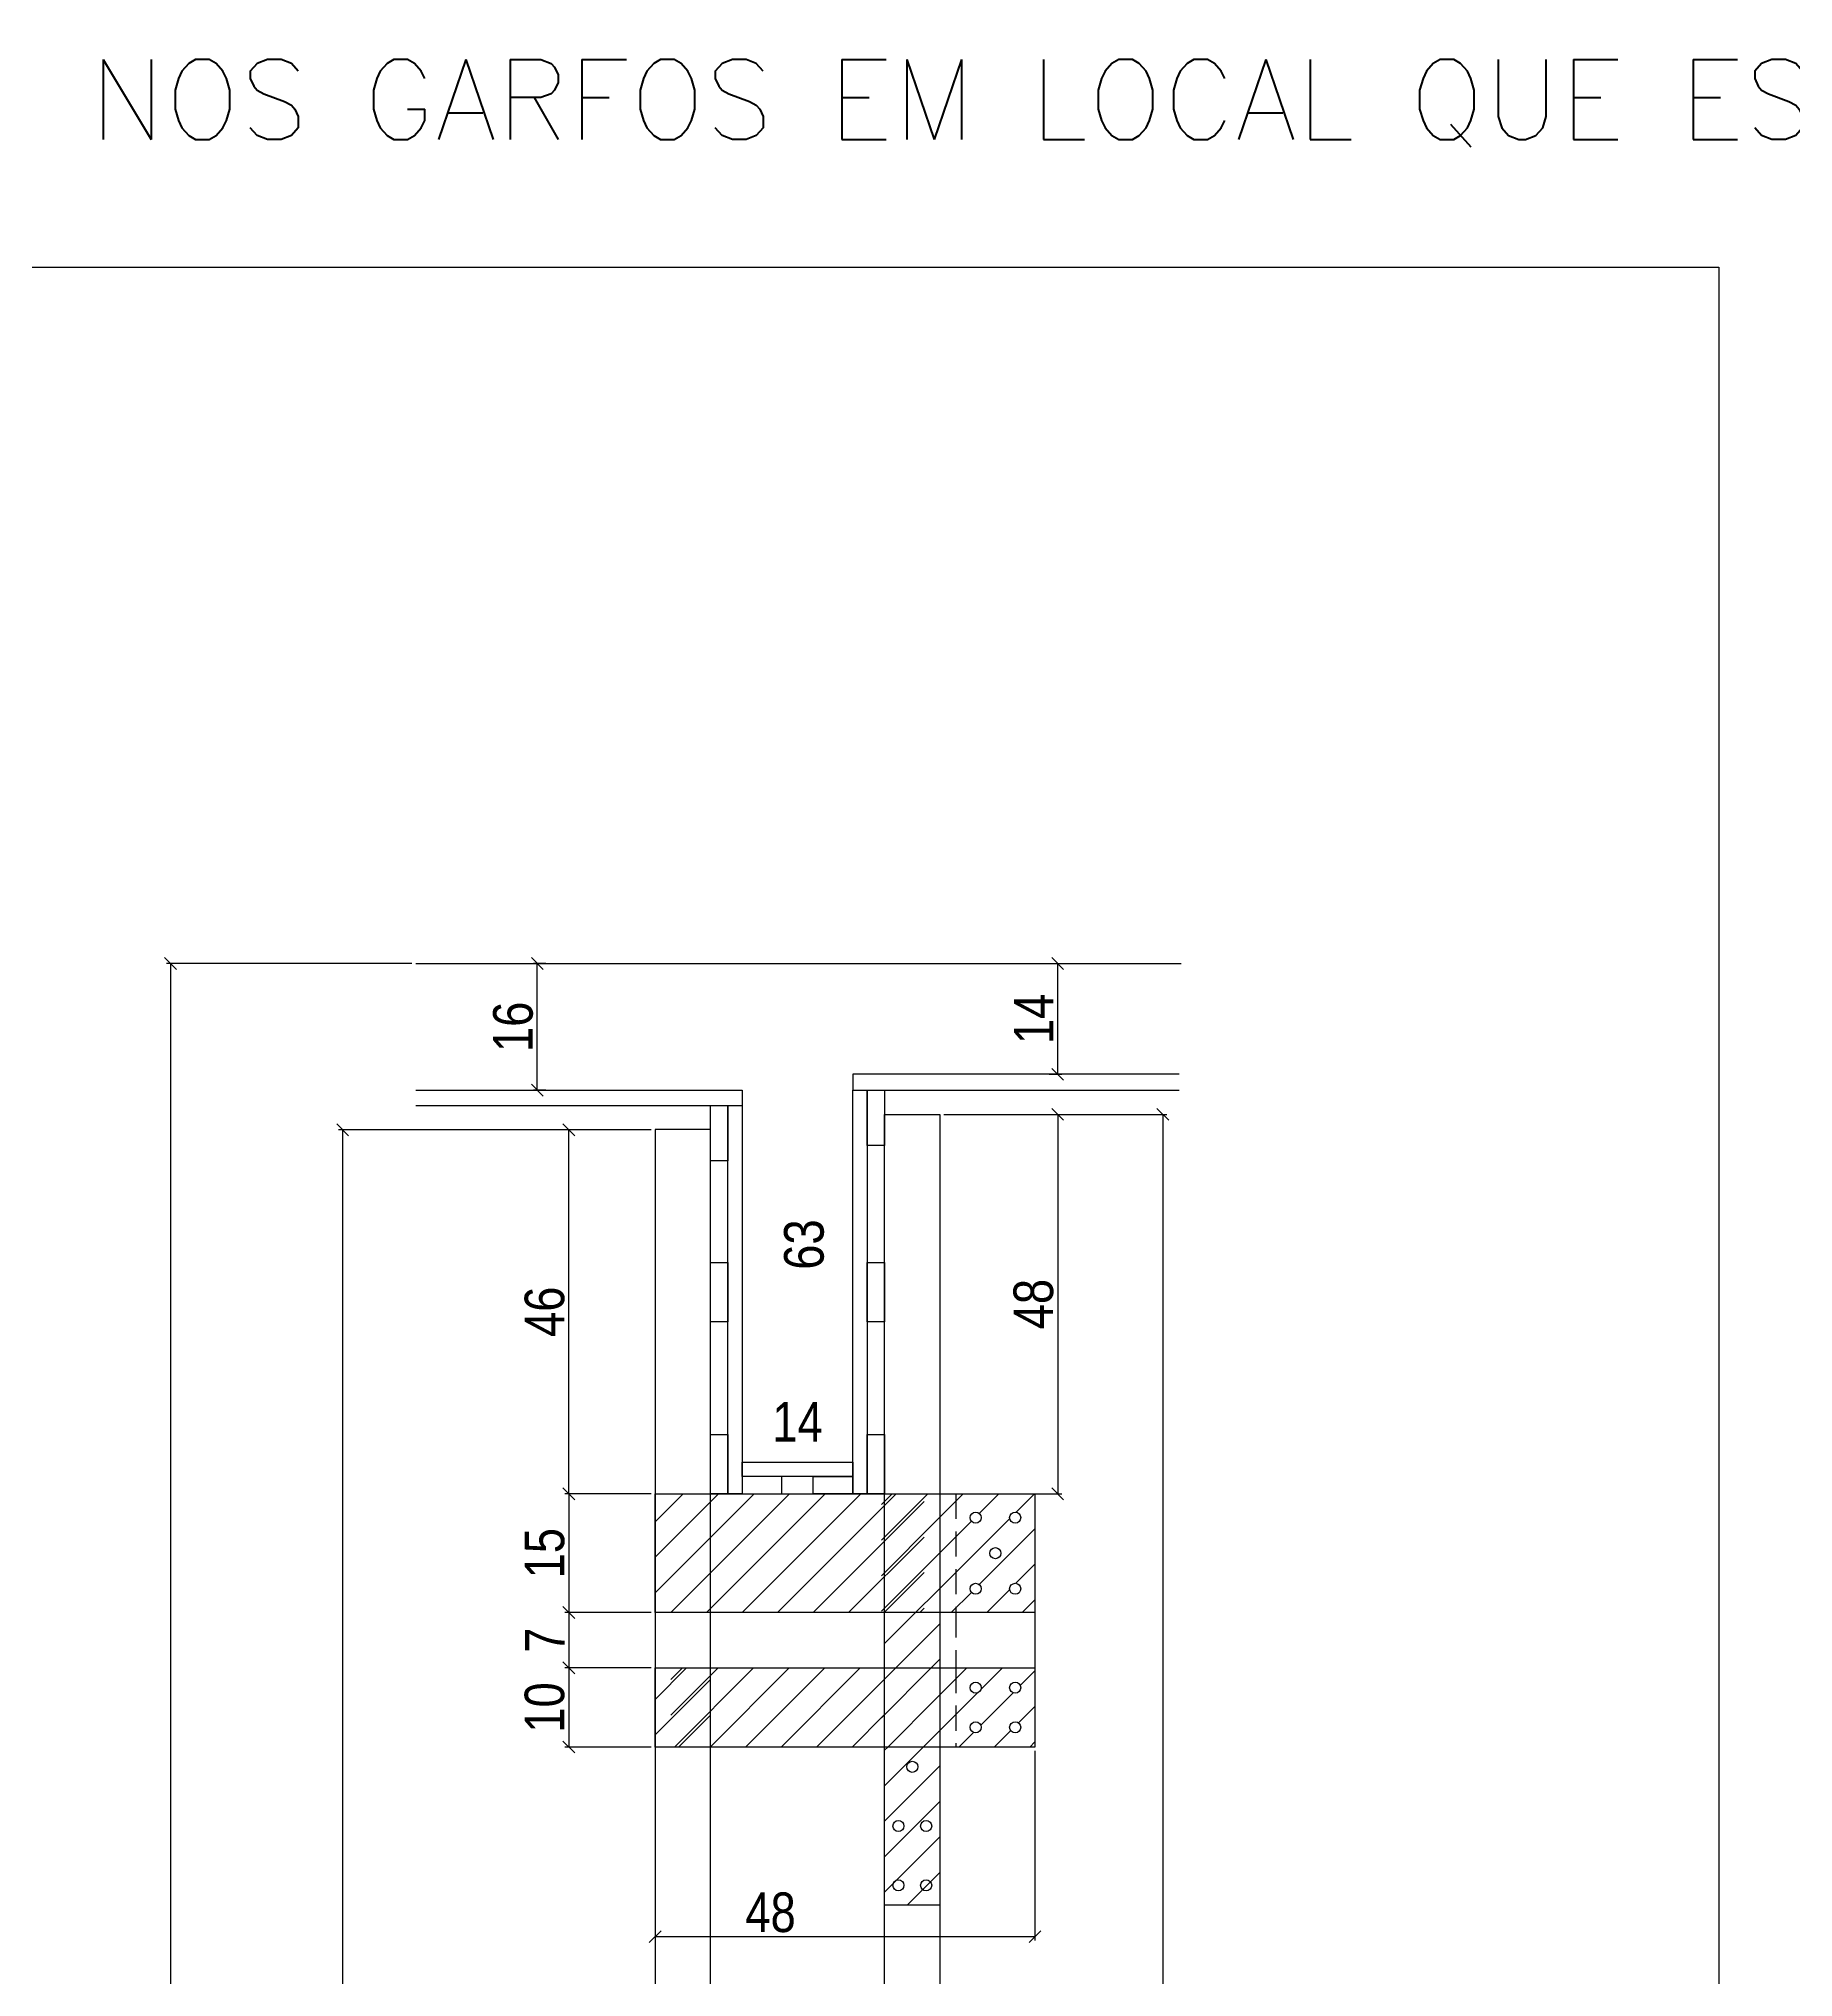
# Model space of a CAD drawing. Extents: x 18655 to 161354, y 153625 to 209880.
# Drawn here: x 21207.7 to 21651, y 205973.6 to 206463.7 of the extents above; entities that cross this region are included whole.
import ezdxf

# ---------------------------------------------------------------- set-up
doc = ezdxf.new("R2010")
doc.units = 0
doc.linetypes.add('DASHED2', pattern=[9.525, 6.35, -3.175])
doc.layers.get('0').update_dxf_attribs({"linetype": 'CONTINUOUS'})
doc.layers.get('DEFPOINTS').update_dxf_attribs({"linetype": 'CONTINUOUS'})
for name, color, linetype in [('8', 111, 'CONTINUOUS'), ('COTA', 241, 'CONTINUOUS'), ('detalhes', 4, 'CONTINUOUS'), ('SARR_2.2x10', 60, 'CONTINUOUS'), ('SARR_7x7', 40, 'CONTINUOUS'), ('TIRAS REESCORAMENTO', 252, 'CONTINUOUS')]:
    doc.layers.add(name, color=color, linetype=linetype)
doc.styles.add('COTA TECNICA 2X', font='techl___.ttf', dxfattribs={"height": 10})
doc.styles.get("Standard").update_dxf_attribs({"font": 'ROMANS.SHX'})
doc.dimstyles.new('SECAO', dxfattribs={"dimscale": 0.333333, "dimtxt": 5, "dimasz": 9, "dimexe": 3, "dimexo": 3, "dimgap": 3, "dimtad": 1, "dimdec": 1, "dimlfac": 0.5, "dimzin": 12, "dimdsep": 46, "dimtxsty": 'COTA TECNICA 2X', "dimblk1": 'OBLIQUE', "dimblk2": 'OBLIQUE', "dimsah": 1, "dimcen": 0.9, "dimclrd": 4, "dimclre": 4, "dimclrt": 240, "dimadec": 1, "dimazin": 3, "dimtfac": 1, "dimtdec": 1, "dimtmove": 0, "dimatfit": 3, "dimfxl": 1, "dimtolj": 1, "dimtzin": 12, "dimarcsym": 0})
pattern_1 = [(45, (-4774.1973, 8555.0175), (-4.49012806, 4.49012806), [])]
pattern_2 = [(45, (-4764.1973, 8555.0175), (-4.49012806, 4.49012806), [])]

# ---------------------------------------------------------------- blocks, each defined once
blk = doc.blocks.new('_Oblique')
at = {"color": 0, "linetype": 'ByBlock', "lineweight": -2}
blk.add_line((-0.5, -0.5), (0.5, 0.5), dxfattribs=at)
blk = doc.blocks.new('*D4636')
at = {"layer": 'DEFPOINTS', "color": 0, "transparency": 16777216}
for p in [(21363.41, 206187.88), (21284.45, 205673.79), (21363.41, 205673.79)]:
    blk.add_point(p, dxfattribs=at)
at = {"layer": 'detalhes', "color": 4, "lineweight": -2, "transparency": 16777216}
for p, q in [((21362.41, 206187.88), (21283.45, 206187.88)), ((21284.45, 206187.88), (21284.45, 205673.79)), ((21362.41, 205673.79), (21283.45, 205673.79))]:
    blk.add_line(p, q, dxfattribs=at)
at = {"layer": 'detalhes', "color": 4, "lineweight": -2, "transparency": 16777216, "xscale": 3, "yscale": 3, "zscale": 3}
for p, rotation in [((21284.45, 206187.88), 90), ((21284.45, 205673.79), 270)]:
    blk.add_blockref('_Oblique', p, dxfattribs=dict(at, rotation=rotation))
at = {"layer": 'detalhes', "color": 240, "transparency": 16777216, "insert": (21278.34, 205930.84), "char_height": 10, "attachment_point": 5, "rotation": 90, "style": 'COTA TECNICA 2X'}
blk.add_mtext('\\A1;257', dxfattribs=at)
blk = doc.blocks.new('*D4621')
at = {"layer": 'DEFPOINTS', "color": 0, "transparency": 16777216}
for p in [(21341.64, 206187.88), (21363.41, 206187.88), (21363.41, 206095.84)]:
    blk.add_point(p, dxfattribs=at)
at = {"layer": 'detalhes', "color": 4, "lineweight": -2, "transparency": 16777216}
for p, q in [((21362.41, 206187.88), (21340.64, 206187.88)), ((21341.64, 206095.84), (21341.64, 206187.88)), ((21362.41, 206095.84), (21340.64, 206095.84))]:
    blk.add_line(p, q, dxfattribs=at)
at = {"layer": 'detalhes', "color": 4, "lineweight": -2, "transparency": 16777216, "xscale": 3, "yscale": 3, "zscale": 3}
for p, rotation in [((21341.64, 206187.88), 90), ((21341.64, 206095.84), 270)]:
    blk.add_blockref('_Oblique', p, dxfattribs=dict(at, rotation=rotation))
at = {"layer": 'detalhes', "color": 240, "transparency": 16777216, "insert": (21335.53, 206141.86), "char_height": 10, "attachment_point": 5, "rotation": 90, "style": 'COTA TECNICA 2X'}
blk.add_mtext('\\A1;46', dxfattribs=at)
blk = doc.blocks.new('*D4622')
at = {"layer": 'DEFPOINTS', "color": 0, "transparency": 16777216}
for p in [(21435.41, 206191.76), (21435.41, 206095.84), (21465.16, 206095.84)]:
    blk.add_point(p, dxfattribs=at)
at = {"layer": 'detalhes', "color": 4, "lineweight": -2, "transparency": 16777216}
for p, q in [((21436.41, 206191.76), (21466.16, 206191.76)), ((21465.16, 206191.76), (21465.16, 206095.84)), ((21436.41, 206095.84), (21466.16, 206095.84))]:
    blk.add_line(p, q, dxfattribs=at)
at = {"layer": 'detalhes', "color": 4, "lineweight": -2, "transparency": 16777216, "xscale": 3, "yscale": 3, "zscale": 3}
for p, rotation in [((21465.16, 206191.76), 90), ((21465.16, 206095.84), 270)]:
    blk.add_blockref('_Oblique', p, dxfattribs=dict(at, rotation=rotation))
at = {"layer": 'detalhes', "color": 240, "transparency": 16777216, "insert": (21459.06, 206143.8), "char_height": 10, "attachment_point": 5, "rotation": 90, "style": 'COTA TECNICA 2X'}
blk.add_mtext('\\A1;48', dxfattribs=at)
blk = doc.blocks.new('*D4623')
at = {"layer": 'DEFPOINTS', "color": 0, "transparency": 16777216}
for p in [(21302.93, 206229.89), (21240.94, 205653.79), (21363.41, 205653.79)]:
    blk.add_point(p, dxfattribs=at)
at = {"layer": 'detalhes', "color": 4, "lineweight": -2, "transparency": 16777216}
for p, q in [((21301.93, 206229.89), (21239.94, 206229.89)), ((21240.94, 206229.89), (21240.94, 205653.79)), ((21362.41, 205653.79), (21239.94, 205653.79))]:
    blk.add_line(p, q, dxfattribs=at)
at = {"layer": 'detalhes', "color": 4, "lineweight": -2, "transparency": 16777216, "xscale": 3, "yscale": 3, "zscale": 3}
for p, rotation in [((21240.94, 206229.89), 90), ((21240.94, 205653.79), 270)]:
    blk.add_blockref('_Oblique', p, dxfattribs=dict(at, rotation=rotation))
at = {"layer": 'detalhes', "color": 240, "transparency": 16777216, "insert": (21234.85, 205941.84), "char_height": 10, "attachment_point": 5, "rotation": 90, "style": 'COTA TECNICA 2X'}
blk.add_mtext('\\A1;288', dxfattribs=at)
blk = doc.blocks.new('*D4625')
at = {"layer": 'DEFPOINTS', "color": 0, "transparency": 16777216}
for p in [(21400.44, 206229.89), (21407.3, 206229.89), (21400.44, 206103.84)]:
    blk.add_point(p, dxfattribs=at)
at = {"layer": 'detalhes', "color": 240, "transparency": 16777216, "insert": (21401.08, 206158.86), "char_height": 10, "attachment_point": 5, "rotation": 90, "style": 'COTA TECNICA 2X'}
blk.add_mtext('\\A1;63', dxfattribs=at)
blk = doc.blocks.new('*D4626')
at = {"layer": 'DEFPOINTS', "color": 0, "transparency": 16777216}
for p in [(21385.41, 206107.99), (21413.41, 206107.99), (21413.41, 206107.99)]:
    blk.add_point(p, dxfattribs=at)
at = {"layer": 'detalhes', "color": 240, "transparency": 16777216, "insert": (21399.41, 206114.06), "char_height": 10, "attachment_point": 5, "style": 'COTA TECNICA 2X'}
blk.add_mtext('\\A1;14', dxfattribs=at)
blk = doc.blocks.new('*D4628')
at = {"layer": 'DEFPOINTS', "color": 0, "transparency": 16777216}
for p in [(21363.41, 206055.84), (21459.41, 206031.84), (21459.41, 205983.91)]:
    blk.add_point(p, dxfattribs=at)
at = {"layer": 'detalhes', "color": 4, "lineweight": -2, "transparency": 16777216}
for p, q in [((21363.41, 206054.84), (21363.41, 205982.91)), ((21459.41, 206030.84), (21459.41, 205982.91)), ((21363.41, 205983.91), (21459.41, 205983.91))]:
    blk.add_line(p, q, dxfattribs=at)
at = {"layer": 'detalhes', "color": 4, "lineweight": -2, "transparency": 16777216, "xscale": 3, "yscale": 3, "zscale": 3, "rotation": 180}
blk.add_blockref('_Oblique', (21363.41, 205983.91), dxfattribs=at)
at = {"layer": 'detalhes', "color": 4, "lineweight": -2, "transparency": 16777216, "xscale": 3, "yscale": 3, "zscale": 3}
blk.add_blockref('_Oblique', (21459.41, 205983.91), dxfattribs=at)
at = {"layer": 'detalhes', "color": 240, "transparency": 16777216, "insert": (21392.59, 205990.01), "char_height": 10, "attachment_point": 5, "style": 'COTA TECNICA 2X'}
blk.add_mtext('\\A1;48', dxfattribs=at)
blk = doc.blocks.new('*D4629')
at = {"layer": 'DEFPOINTS', "color": 0, "transparency": 16777216}
for p in [(21462, 206229.89), (21465.16, 206229.89), (21462, 206201.89)]:
    blk.add_point(p, dxfattribs=at)
at = {"layer": 'detalhes', "color": 4, "lineweight": -2, "transparency": 16777216}
for p, q in [((21463, 206229.89), (21466.16, 206229.89)), ((21465.16, 206201.89), (21465.16, 206229.89)), ((21463, 206201.89), (21466.16, 206201.89))]:
    blk.add_line(p, q, dxfattribs=at)
at = {"layer": 'detalhes', "color": 4, "lineweight": -2, "transparency": 16777216, "xscale": 3, "yscale": 3, "zscale": 3}
for p, rotation in [((21465.16, 206229.89), 90), ((21465.16, 206201.89), 270)]:
    blk.add_blockref('_Oblique', p, dxfattribs=dict(at, rotation=rotation))
at = {"layer": 'detalhes', "color": 240, "transparency": 16777216, "insert": (21459.09, 206215.89), "char_height": 10, "attachment_point": 5, "rotation": 90, "style": 'COTA TECNICA 2X'}
blk.add_mtext('\\A1;14', dxfattribs=at)
blk = doc.blocks.new('*D4630')
at = {"layer": 'DEFPOINTS', "color": 0, "transparency": 16777216}
for p in [(21436.41, 206191.76), (21436.41, 205673.79), (21491.7, 205673.79)]:
    blk.add_point(p, dxfattribs=at)
at = {"layer": 'detalhes', "color": 4, "lineweight": -2, "transparency": 16777216}
for p, q in [((21437.41, 206191.76), (21492.7, 206191.76)), ((21491.7, 206191.76), (21491.7, 205673.79)), ((21437.41, 205673.79), (21492.7, 205673.79))]:
    blk.add_line(p, q, dxfattribs=at)
at = {"layer": 'detalhes', "color": 4, "lineweight": -2, "transparency": 16777216, "xscale": 3, "yscale": 3, "zscale": 3}
for p, rotation in [((21491.7, 206191.76), 90), ((21491.7, 205673.79), 270)]:
    blk.add_blockref('_Oblique', p, dxfattribs=dict(at, rotation=rotation))
at = {"layer": 'detalhes', "color": 240, "transparency": 16777216, "insert": (21485.56, 205932.78), "char_height": 10, "attachment_point": 5, "rotation": 90, "style": 'COTA TECNICA 2X'}
blk.add_mtext('\\A1;259', dxfattribs=at)
blk = doc.blocks.new('*D4632')
at = {"layer": 'DEFPOINTS', "color": 0, "transparency": 16777216}
for p in [(21363.41, 206095.84), (21341.64, 206065.84), (21363.41, 206065.84)]:
    blk.add_point(p, dxfattribs=at)
at = {"layer": 'detalhes', "color": 4, "lineweight": -2, "transparency": 16777216}
for p, q in [((21362.41, 206095.84), (21340.64, 206095.84)), ((21341.64, 206095.84), (21341.64, 206065.84)), ((21362.41, 206065.84), (21340.64, 206065.84))]:
    blk.add_line(p, q, dxfattribs=at)
at = {"layer": 'detalhes', "color": 4, "lineweight": -2, "transparency": 16777216, "xscale": 3, "yscale": 3, "zscale": 3}
for p, rotation in [((21341.64, 206095.84), 90), ((21341.64, 206065.84), 270)]:
    blk.add_blockref('_Oblique', p, dxfattribs=dict(at, rotation=rotation))
at = {"layer": 'detalhes', "color": 240, "transparency": 16777216, "insert": (21335.53, 206080.84), "char_height": 10, "attachment_point": 5, "rotation": 90, "style": 'COTA TECNICA 2X'}
blk.add_mtext('\\A1;15', dxfattribs=at)
blk = doc.blocks.new('*D4633')
at = {"layer": 'DEFPOINTS', "color": 0, "transparency": 16777216}
for p in [(21363.41, 206051.84), (21341.64, 206031.84), (21363.41, 206031.84)]:
    blk.add_point(p, dxfattribs=at)
at = {"layer": 'detalhes', "color": 4, "lineweight": -2, "transparency": 16777216}
for p, q in [((21362.41, 206051.84), (21340.64, 206051.84)), ((21341.64, 206051.84), (21341.64, 206031.84)), ((21362.41, 206031.84), (21340.64, 206031.84))]:
    blk.add_line(p, q, dxfattribs=at)
at = {"layer": 'detalhes', "color": 4, "lineweight": -2, "transparency": 16777216, "xscale": 3, "yscale": 3, "zscale": 3}
for p, rotation in [((21341.64, 206051.84), 90), ((21341.64, 206031.84), 270)]:
    blk.add_blockref('_Oblique', p, dxfattribs=dict(at, rotation=rotation))
at = {"layer": 'detalhes', "color": 240, "transparency": 16777216, "insert": (21335.53, 206041.84), "char_height": 10, "attachment_point": 5, "rotation": 90, "style": 'COTA TECNICA 2X'}
blk.add_mtext('\\A1;10', dxfattribs=at)
blk = doc.blocks.new('*D4634')
at = {"layer": 'DEFPOINTS', "color": 0, "transparency": 16777216}
for p in [(21363.41, 206065.84), (21341.64, 206051.84), (21363.41, 206051.84)]:
    blk.add_point(p, dxfattribs=at)
at = {"layer": 'detalhes', "color": 4, "lineweight": -2, "transparency": 16777216}
for p, q in [((21362.41, 206065.84), (21340.64, 206065.84)), ((21341.64, 206065.84), (21341.64, 206051.84)), ((21362.41, 206051.84), (21340.64, 206051.84))]:
    blk.add_line(p, q, dxfattribs=at)
at = {"layer": 'detalhes', "color": 4, "lineweight": -2, "transparency": 16777216, "xscale": 3, "yscale": 3, "zscale": 3}
for p, rotation in [((21341.64, 206065.84), 90), ((21341.64, 206051.84), 270)]:
    blk.add_blockref('_Oblique', p, dxfattribs=dict(at, rotation=rotation))
at = {"layer": 'detalhes', "color": 240, "transparency": 16777216, "insert": (21335.56, 206058.84), "char_height": 10, "attachment_point": 5, "rotation": 90, "style": 'COTA TECNICA 2X'}
blk.add_mtext('\\A1;7', dxfattribs=at)
blk = doc.blocks.new('*D4635')
at = {"layer": 'DEFPOINTS', "color": 0, "transparency": 16777216}
for p in [(21333.65, 206229.89), (21336.81, 206229.89), (21336.81, 206197.89)]:
    blk.add_point(p, dxfattribs=at)
at = {"layer": 'detalhes', "color": 4, "lineweight": -2, "transparency": 16777216}
for p, q in [((21335.81, 206229.89), (21332.65, 206229.89)), ((21333.65, 206197.89), (21333.65, 206229.89)), ((21335.81, 206197.89), (21332.65, 206197.89))]:
    blk.add_line(p, q, dxfattribs=at)
at = {"layer": 'detalhes', "color": 4, "lineweight": -2, "transparency": 16777216, "xscale": 3, "yscale": 3, "zscale": 3}
for p, rotation in [((21333.65, 206229.89), 90), ((21333.65, 206197.89), 270)]:
    blk.add_blockref('_Oblique', p, dxfattribs=dict(at, rotation=rotation))
at = {"layer": 'detalhes', "color": 240, "transparency": 16777216, "insert": (21327.55, 206213.89), "char_height": 10, "attachment_point": 5, "rotation": 90, "style": 'COTA TECNICA 2X'}
blk.add_mtext('\\A1;16', dxfattribs=at)

msp = doc.modelspace()

# ---------------------------------------------------------------- hatches: boundary and pattern name
at = {"layer": 'COTA'}
h = msp.add_hatch(dxfattribs=at)
h.set_pattern_fill('ANSI31', color=256, scale=2, style=0)
h.set_pattern_definition(pattern_2)
h.paths.add_polyline_path([(21431.41, 206095.84), (21363.41, 206095.84), (21363.41, 206065.84), (21431.41, 206065.84)])
h = msp.add_hatch(dxfattribs=at)
h.set_pattern_fill('ANSI31', color=256, scale=2, style=0)
h.set_pattern_definition(pattern_1)
h.paths.add_polyline_path([(21434.61, 206095.84), (21420.61, 206095.84), (21420.61, 206065.84), (21434.61, 206065.84)])
h = msp.add_hatch(dxfattribs=at)
h.set_pattern_fill('ANSI31', color=256, scale=2, style=0)
h.set_pattern_definition(pattern_1)
h.paths.add_polyline_path([(21459.41, 206095.84), (21434.61, 206095.84), (21434.61, 206065.84), (21459.41, 206065.84)])
h.paths.add_polyline_path([(21445.81, 206071.84, -1), (21443.01, 206071.84, -1)], flags=16)
h.paths.add_polyline_path([(21448.01, 206080.84, -1), (21450.81, 206080.84, -1)], flags=16)
h.paths.add_polyline_path([(21443.01, 206089.84, -1), (21445.81, 206089.84, -1)], flags=16)
h.paths.add_polyline_path([(21455.81, 206071.84, -1), (21453.01, 206071.84, -1)], flags=16)
h.paths.add_polyline_path([(21453.01, 206089.84, -1), (21455.81, 206089.84, -1)], flags=16)
h = msp.add_hatch(dxfattribs=at)
h.set_pattern_fill('ANSI31', color=256, scale=2, style=0)
h.set_pattern_definition(pattern_1)
h.paths.add_polyline_path([(21421.41, 206065.84), (21421.41, 206051.84), (21435.41, 206051.84), (21435.41, 206065.84)])
h = msp.add_hatch(dxfattribs=at)
h.set_pattern_fill('ANSI31', color=256, scale=2, style=0)
h.set_pattern_definition(pattern_2)
h.paths.add_polyline_path([(21377.41, 206051.84), (21363.41, 206051.84), (21363.41, 206031.84), (21377.41, 206031.84)])
h = msp.add_hatch(dxfattribs=at)
h.set_pattern_fill('ANSI31', color=256, scale=2, style=0)
h.set_pattern_definition(pattern_1)
h.paths.add_polyline_path([(21421.41, 206051.84), (21367.41, 206051.84), (21367.41, 206031.84), (21421.41, 206031.84)])
h = msp.add_hatch(dxfattribs=at)
h.set_pattern_fill('ANSI31', color=256, scale=2, style=0)
h.set_pattern_definition(pattern_1)
h.paths.add_polyline_path([(21434.61, 206051.84), (21420.61, 206051.84), (21420.61, 206031.84), (21434.61, 206031.84)])
h = msp.add_hatch(dxfattribs=at)
h.set_pattern_fill('ANSI31', color=256, scale=2, style=0)
h.set_pattern_definition(pattern_1)
h.paths.add_polyline_path([(21459.41, 206051.84), (21434.61, 206051.84), (21434.61, 206031.84), (21459.41, 206031.84)])
h.paths.add_polyline_path([(21443.01, 206046.84, -1), (21445.81, 206046.84, -1)], flags=16)
h.paths.add_polyline_path([(21445.81, 206036.84, -1), (21443.01, 206036.84, -1)], flags=16)
h.paths.add_polyline_path([(21453.01, 206046.84, -1), (21455.81, 206046.84, -1)], flags=16)
h.paths.add_polyline_path([(21455.81, 206036.84, -1), (21453.01, 206036.84, -1)], flags=16)
h = msp.add_hatch(dxfattribs=at)
h.set_pattern_fill('ANSI31', color=256, scale=2, style=0)
h.set_pattern_definition(pattern_1)
h.paths.add_polyline_path([(21421.41, 205991.89), (21435.41, 205991.89), (21435.41, 206031.84), (21421.41, 206031.84)])

# ---------------------------------------------------------------- linework, layer by layer
at = {"linetype": 'Continuous'}
msp.add_line((21459.41, 206065.84), (21459.41, 206051.84), dxfattribs=at)
msp.add_line((21435.41, 205991.89), (21421.41, 205991.89))
for centre in [(21444.41, 206089.84), (21454.41, 206089.84), (21449.41, 206080.84), (21444.41, 206071.84), (21454.41, 206071.84), (21444.41, 206046.84), (21454.41, 206046.84), (21444.41, 206036.84), (21454.41, 206036.84), (21428.41, 206026.84), (21424.91, 206011.87), (21431.91, 206011.87), (21424.91, 205996.89), (21431.91, 205996.89)]:
    msp.add_circle(centre, 1.4)
at = {"layer": '8', "color": 5, "linetype": 'Continuous'}
msp.add_lwpolyline([(21632.25, 205441.09), (21035.44, 205441.09), (21035.44, 206405.88), (21632.25, 206405.88)], close=True, dxfattribs=at)
at = {"layer": 'COTA', "linetype": 'DASHED2'}
for p, q in [((21439.41, 206095.84), (21439.41, 206065.84)), ((21439.41, 206065.84), (21439.41, 206051.84)), ((21439.41, 206051.84), (21439.41, 206031.84))]:
    msp.add_line(p, q, dxfattribs=at)
at = {"layer": 'SARR_2.2x10', "linetype": 'Continuous'}
for points in [[(21459.41, 206065.84), (21363.41, 206065.84), (21363.41, 206095.84), (21459.41, 206095.84)], [(21459.41, 206031.84), (21363.41, 206031.84), (21363.41, 206051.84), (21459.41, 206051.84)]]:
    msp.add_lwpolyline(points, close=True, dxfattribs=at)
at = {"layer": 'SARR_7x7', "linetype": 'Continuous'}
for points in [[(21435.41, 205673.79), (21421.41, 205673.79), (21421.41, 206191.76), (21435.41, 206191.76)], [(21363.41, 205673.79), (21377.41, 205673.79), (21377.41, 206187.98), (21363.41, 206187.98)]]:
    msp.add_lwpolyline(points, close=True, dxfattribs=at)
at = {"layer": 'TIRAS REESCORAMENTO', "linetype": 'ByBlock'}
for p, q in [((21302.93, 206229.89), (21496.37, 206229.89)), ((21413.41, 206197.89), (21495.89, 206197.89))]:
    msp.add_line(p, q, dxfattribs=at)
for points in [[(21495.89, 206201.89), (21413.41, 206201.89), (21413.41, 206197.89), (21495.89, 206197.89)], [(21302.93, 206197.89), (21385.41, 206197.89), (21385.41, 206193.89), (21302.93, 206193.89)], [(21417.01, 206095.84), (21413.41, 206095.84), (21413.41, 206197.89), (21417.01, 206197.89), (21417.01, 206095.84)], [(21385.41, 206095.84), (21381.81, 206095.84), (21381.81, 206193.98), (21385.41, 206193.98), (21385.41, 206095.84)]]:
    msp.add_lwpolyline(points, dxfattribs=at)
for points in [[(21417.01, 206197.89), (21421.41, 206197.89), (21421.41, 206183.89), (21417.01, 206183.89)], [(21377.41, 206193.98), (21381.81, 206193.98), (21381.81, 206179.98), (21377.41, 206179.98)], [(21377.41, 206154.36), (21381.81, 206154.36), (21381.81, 206139.36), (21377.41, 206139.36)], [(21417.01, 206154.36), (21421.41, 206154.36), (21421.41, 206139.36), (21417.01, 206139.36)], [(21377.41, 206110.84), (21381.81, 206110.84), (21381.81, 206095.84), (21377.41, 206095.84)], [(21417.01, 206110.84), (21421.41, 206110.84), (21421.41, 206095.84), (21417.01, 206095.84)], [(21413.41, 206100.24), (21385.41, 206100.24), (21385.41, 206103.84), (21413.41, 206103.84)], [(21395.41, 206095.84), (21395.41, 206100.24), (21385.41, 206100.24), (21385.41, 206095.84)], [(21403.37, 206095.84), (21403.37, 206100.24), (21413.41, 206100.24), (21413.41, 206095.84)]]:
    msp.add_lwpolyline(points, close=True, dxfattribs=at)

# ---------------------------------------------------------------- texts
at = {"layer": '8', "color": 1, "linetype": 'Continuous'}
msp.add_text('REAPROVEITAR E FAZER AJUSTES NOS GARFOS EM LOCAL QUE ESTÃO EM OBRA.', height=20.16, dxfattribs=at).set_placement((20760.87, 206438.22))

# ---------------------------------------------------------------- dimensions: what is measured, and where the dimension line sits
at = {"layer": 'detalhes', "color": 3}
for base, p1, p2, picture, middle in [((21240.9429, 205653.7931), (21302.925, 206229.8863), (21363.4063, 205653.7931), '*D4623', (21234.8479, 205941.8397)), ((21333.65, 206229.89), (21336.81, 206197.89), (21336.81, 206229.89), '*D4635', (21327.55, 206213.89)), ((21465.16, 206229.89), (21462, 206201.89), (21462, 206229.89), '*D4629', (21459.09, 206215.89)), ((21465.16, 206095.84), (21435.41, 206191.76), (21435.41, 206095.84), '*D4622', (21459.06, 206143.8)), ((21491.7, 205673.79), (21436.41, 206191.76), (21436.41, 205673.79), '*D4630', (21485.56, 205932.78)), ((21284.45, 205673.79), (21363.41, 206187.88), (21363.41, 205673.79), '*D4636', (21278.34, 205930.84)), ((21341.64, 206187.88), (21363.41, 206095.84), (21363.41, 206187.88), '*D4621', (21335.53, 206141.86)), ((21341.64, 206065.84), (21363.41, 206095.84), (21363.41, 206065.84), '*D4632', (21335.53, 206080.84)), ((21341.64, 206051.84), (21363.41, 206065.84), (21363.41, 206051.84), '*D4634', (21335.56, 206058.84)), ((21341.64, 206031.84), (21363.41, 206051.84), (21363.41, 206031.84), '*D4633', (21335.53, 206041.84))]:
    dim = msp.add_linear_dim(base=base, p1=p1, p2=p2, angle=90, dimstyle='SECAO', dxfattribs=at)
    dim.commit()
    dim.dimension.update_dxf_attribs({"geometry": picture, "text_midpoint": middle})
dim = msp.add_linear_dim(base=(21407.3, 206229.89), p1=(21400.44, 206103.84), p2=(21400.44, 206229.89), angle=90, dimstyle='SECAO', override={"dimse1": 1, "dimse2": 1, "dimsd1": 1, "dimsd2": 1}, dxfattribs=at)
dim.commit()
dim.dimension.update_dxf_attribs({"geometry": '*D4625', "text_midpoint": (21407.3, 206158.86), "dimtype": 160})
dim = msp.add_linear_dim(base=(21413.41, 206107.99), p1=(21385.41, 206107.99), p2=(21413.41, 206107.99), dimstyle='SECAO', override={"dimse1": 1, "dimse2": 1, "dimsd1": 1, "dimsd2": 1}, dxfattribs=at)
dim.commit()
dim.dimension.update_dxf_attribs({"geometry": '*D4626', "text_midpoint": (21399.41, 206114.06)})
dim = msp.add_linear_dim(base=(21459.41, 205983.91), p1=(21363.41, 206055.84), p2=(21459.41, 206031.84), dimstyle='SECAO', dxfattribs=at)
dim.commit()
dim.dimension.update_dxf_attribs({"geometry": '*D4628', "text_midpoint": (21392.59, 205983.91), "dimtype": 160})

doc.saveas('drawing.dxf')
